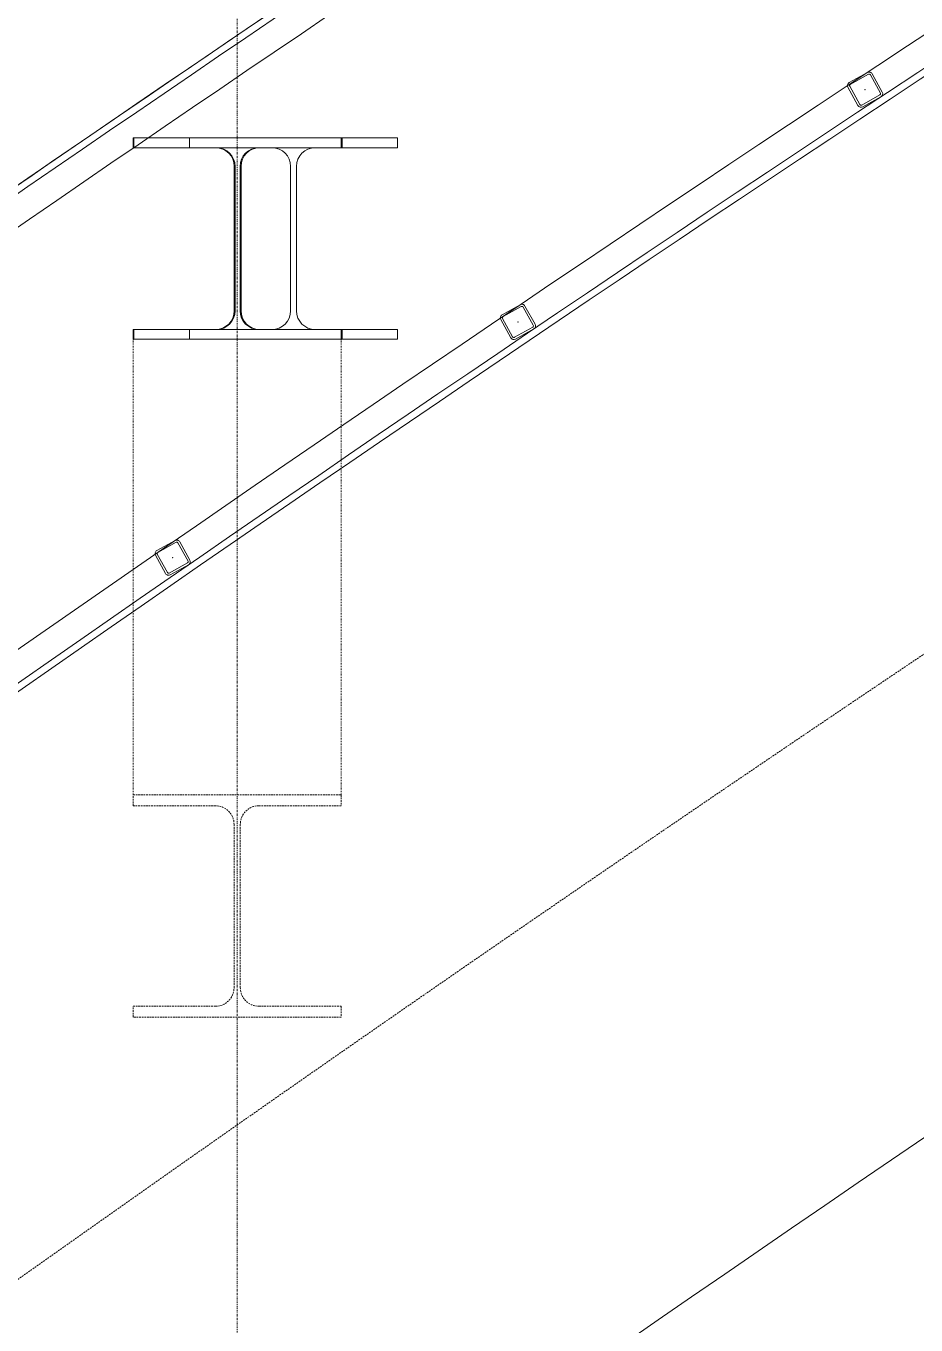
# Model space of a CAD drawing. Extents: x -1133 to 23780, y -1311 to 8245.
# Drawn here: x 7137.1 to 7265.4, y 787.7 to 974.8 of the extents above; entities that cross this region are included whole.
import ezdxf

# ---------------------------------------------------------------- set-up
doc = ezdxf.new("R2010")
doc.units = 0
doc.header["$MEASUREMENT"] = 0
for name, pattern in [('DASHDOT2', [0.5, 0.25, -0.125, 0, -0.125]), ('DOT2', [0.125, 0, -0.125]), ('HIDDEN', [0.375, 0.25, -0.125])]:
    doc.linetypes.add(name, pattern=pattern)
doc.layers.get('0').update_dxf_attribs({"color": 9, "lineweight": 9})
for name, color, linetype, lineweight in [('06C', 9, 'Continuous', 9), ('06D', 9, 'Continuous', 9), ('10', 9, 'Continuous', 9), ('11', 9, 'Continuous', 9), ('20', 9, 'DOT2', 9), ('24', 9, 'DASHDOT2', 9), ('35', 9, 'Continuous', 9)]:
    doc.layers.add(name, color=color, linetype=linetype, lineweight=lineweight)

# ---------------------------------------------------------------- blocks, each defined once
blk = doc.blocks.new('prf-300')
at = {"linetype": 'Continuous'}
for p, q in [((0, 29), (30, 29)), ((0, 29), (0, 27.6)), ((30, 29), (30, 27.6)), ((0, 27.6), (11.88, 27.6)), ((30, 27.6), (18.13, 27.6)), ((14.58, 24.9), (14.58, 4.1)), ((15.43, 24.9), (15.43, 4.1)), ((0, 1.4), (11.88, 1.4)), ((0, 0), (0, 1.4)), ((30, 1.4), (18.13, 1.4)), ((30, 0), (30, 1.4)), ((0, 0), (30, 0))]:
    blk.add_line(p, q, dxfattribs=at)
for centre, start, end in [((11.88, 24.9), 0, 90), ((18.13, 24.9), 90, 180), ((11.88, 4.1), 270, 0), ((18.13, 4.1), 180, 270)]:
    blk.add_arc(centre, 2.7, start, end, dxfattribs=at)
blk = doc.blocks.new('A$C35244029')
at = {"layer": '10', "linetype": 'Continuous', "rotation": 34.60157386000044}
blk.add_blockref('prf-300', (-4203.82, -3207.28), dxfattribs=at)
blk = doc.blocks.new('Prf-40x40')
for points in [[(1.5, -2), (-1.5, -2, -0.414214), (-2, -1.5), (-2, 1.5, -0.414214), (-1.5, 2), (1.5, 2, -0.414214), (2, 1.5), (2, -1.5, -0.414214)], [(1.5, -1.7), (-1.5, -1.7, -0.414214), (-1.7, -1.5), (-1.7, 1.5, -0.414214), (-1.5, 1.7), (1.5, 1.7, -0.414214), (1.7, 1.5), (1.7, -1.5, -0.414214)]]:
    blk.add_lwpolyline(points, format="xyb", close=True)
blk.add_point((0, 0))

msp = doc.modelspace()

# ---------------------------------------------------------------- linework, layer by layer
at = {"layer": '06C'}
msp.add_lwpolyline([(7676.22, 1215.64), (7737.75, 1104.54, 0.030791), (7109.42, 704.15), (7109.42, 847.7)], format="xyb", dxfattribs=at)
at = {"layer": '06D', "linetype": 'HIDDEN', "lineweight": 0}
for p, q in [((7152.5, 864.03), (7182.5, 864.03)), ((7152.5, 862.48), (7152.5, 864.03)), ((7182.5, 864.03), (7182.5, 862.48)), ((7164.35, 862.48), (7152.5, 862.48)), ((7182.5, 862.48), (7170.65, 862.48)), ((7167.05, 859.78), (7167.05, 836.28)), ((7167.95, 859.78), (7167.95, 836.28)), ((7152.5, 833.58), (7164.35, 833.58)), ((7152.5, 832.03), (7152.5, 833.58)), ((7170.65, 833.58), (7182.5, 833.58)), ((7182.5, 833.58), (7182.5, 832.03)), ((7182.5, 832.03), (7152.5, 832.03))]:
    msp.add_line(p, q, dxfattribs=at)
at = {"layer": '06D'}
msp.add_lwpolyline([(7110.87, 867.48, -0.026656), (7669.43, 1217.59), (7645.2, 1261.33, 0.024327), (7129.77, 941.6, 0.024327)], format="xyb", dxfattribs=at)
at = {"layer": '06D', "linetype": 'HIDDEN', "lineweight": 0}
for centre, start, end in [((7164.35, 859.78), 0, 90), ((7170.65, 859.78), 90, 180), ((7164.35, 836.28), 270, 0), ((7170.65, 836.28), 180, 270)]:
    msp.add_arc(centre, 2.7, start, end, dxfattribs=at)
at = {"layer": '11'}
msp.add_lwpolyline([(7129.5, 946.27, -0.02439), (7646.76, 1266.77), (7674.86, 1216.03, 0.026932), (7110.87, 862.59), (7110.87, 861.37, -0.027001), (7676.22, 1215.64), (7647.15, 1268.13, 0.024402), (7129.5, 947.48)], format="xyb", dxfattribs=at)
at = {"layer": '20', "linetype": 'HIDDEN'}
msp.add_lwpolyline([(7109.42, 775.36, -0.029077), (7709.78, 1155.04)], format="xyb", dxfattribs=at)
at = {"layer": '20'}
for points in [[(7152.5, 864.03), (7152.5, 929.68)], [(7182.5, 864.03), (7182.5, 929.68)]]:
    msp.add_lwpolyline(points, dxfattribs=at)
at = {"layer": '24'}
msp.add_lwpolyline([(7167.5, 195), (7167.5, 4035)], dxfattribs=at)
at = {"layer": '35'}
msp.add_lwpolyline([(7497.5, 1835), (7497.5, 1182.71), (7497.58, 1182.57, 0.017498), (7129.5, 947.48), (7129.5, 1835)], format="xyb", close=True, dxfattribs=at)

# ---------------------------------------------------------------- block references
at = {"rotation": 325.3984261400331}
for p in [(12434.05, 1182.45), (12434.18, 1182.45), (12442.18, 1182.45)]:
    msp.add_blockref('A$C35244029', p, dxfattribs=at)
at = {"layer": '10', "xscale": -1, "rotation": 28.99122559832658}
for p in [(7258.02, 965.63), (7207.97, 932.18), (7158.2, 898.21)]:
    msp.add_blockref('Prf-40x40', p, dxfattribs=at)

doc.saveas('drawing.dxf')
